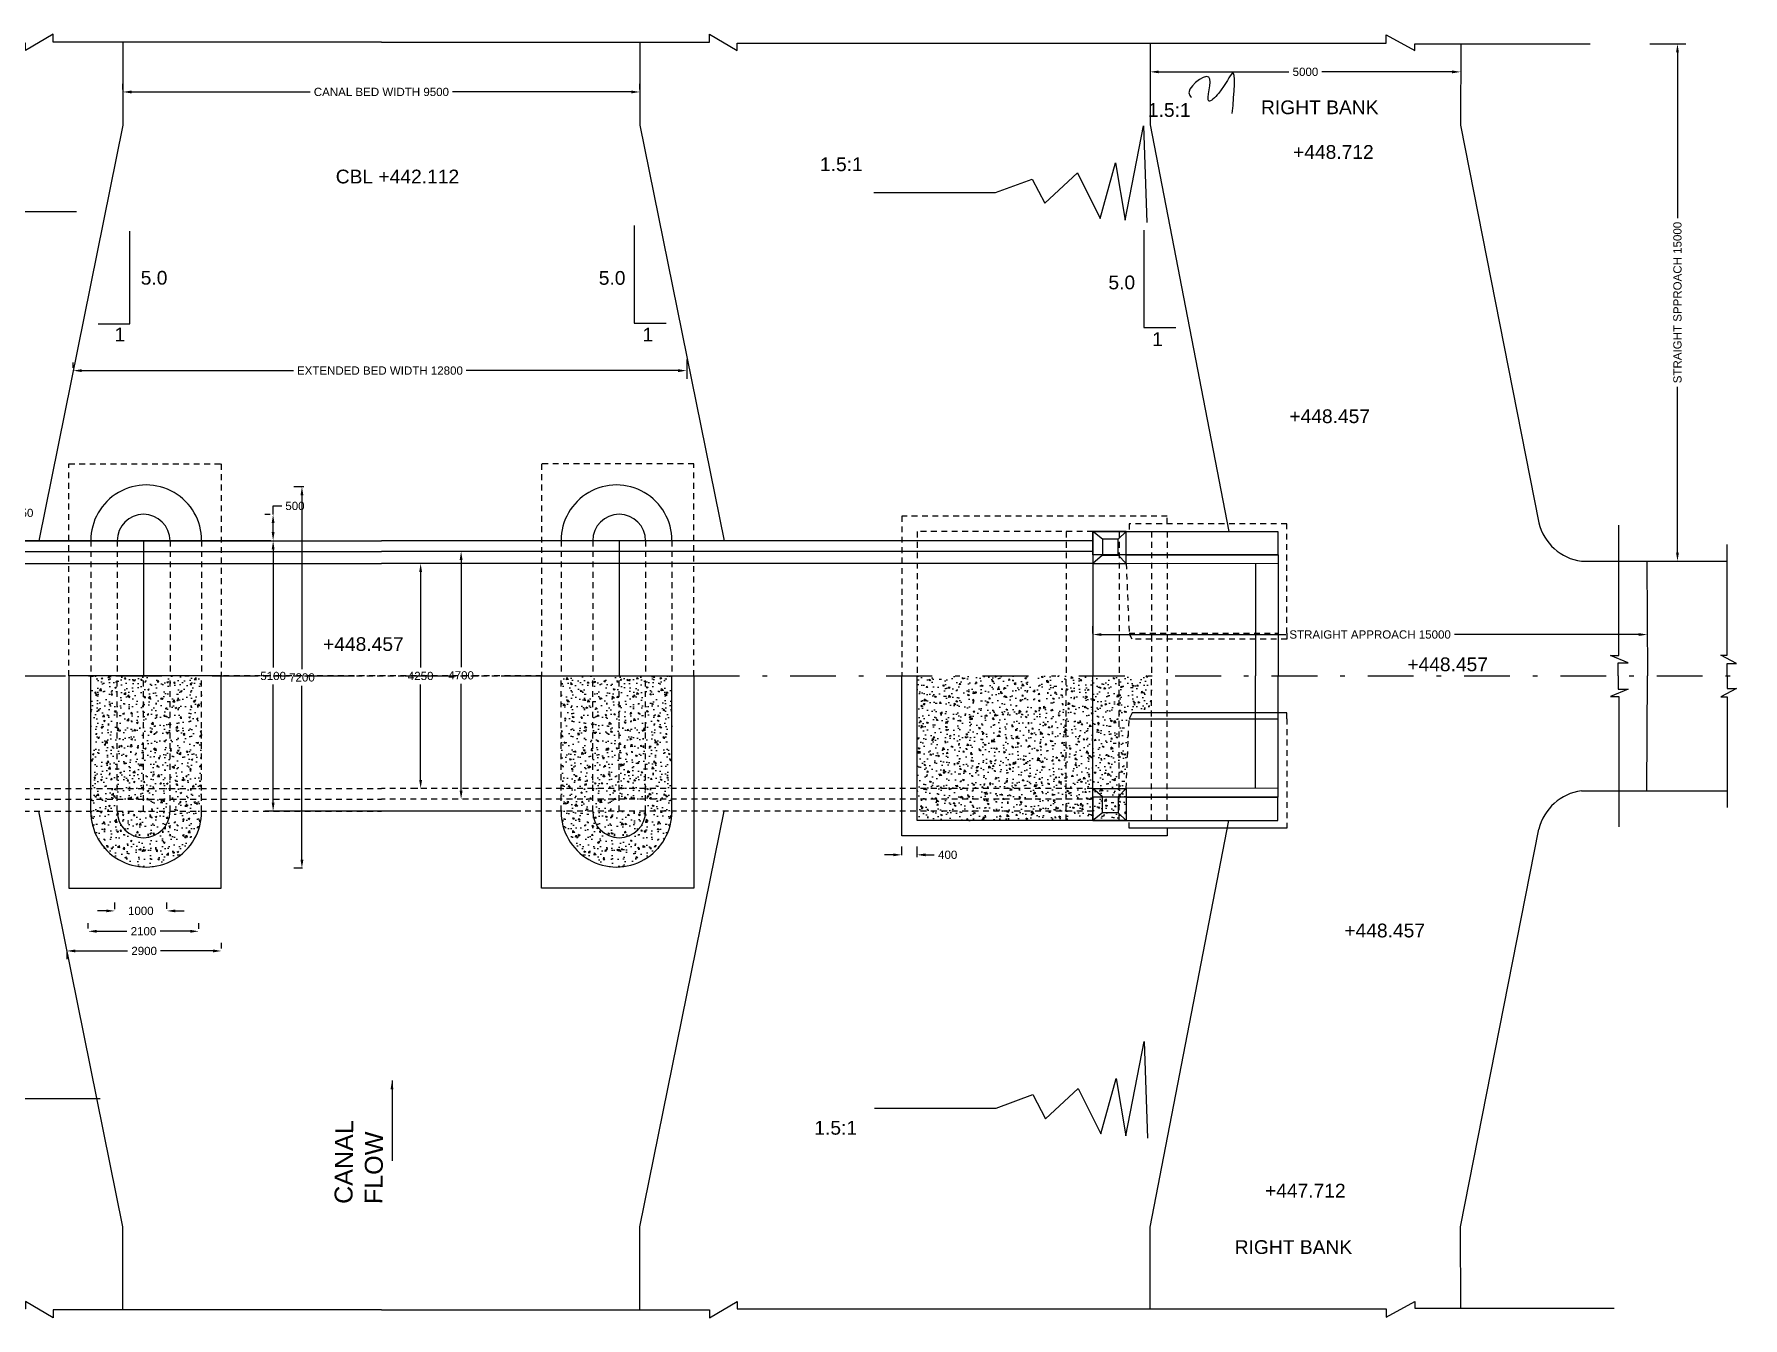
# Model space of a CAD drawing. Header units: inches. Extents: x 0 to 11487, y 0 to 10656.
# Drawn here: x 351.59 to 388.85, y 307.85 to 335.85 of the extents above; entities that cross this region are included whole.
import ezdxf

# ---------------------------------------------------------------- set-up
doc = ezdxf.new("R2010")
doc.units = ezdxf.units.IN
doc.header["$MEASUREMENT"] = 0
doc.linetypes.add('DASHDOT', pattern=[1, 0.5, -0.25, 0, -0.25])
doc.linetypes.add('HIDDEN', pattern=[9.525, 6.35, -3.175])
for name, color, linetype in [('DIMENSION', 255, 'Continuous'), ('DRAWING', 7, 'Continuous'), ('HATCH', 7, 'Continuous'), ('TEXT', 255, 'Continuous')]:
    doc.layers.add(name, color=color, linetype=linetype)
doc.styles.get("Standard").update_dxf_attribs({"font": 'arial.ttf'})
doc.dimstyles.get("Standard").update_dxf_attribs({"dimtxt": 0.18, "dimasz": 0.1875, "dimexe": 0.18, "dimexo": 0.0625, "dimgap": 0.09, "dimtad": 0, "dimtih": 1, "dimtoh": 1, "dimdec": 4, "dimzin": 0, "dimdsep": 46, "dimtxsty": 'Standard', "dimcen": 0.09, "dimadec": 0, "dimazin": 0, "dimtfac": 1, "dimtdec": 4, "dimtofl": 0, "dimtmove": 0, "dimatfit": 3, "dimfxl": 1, "dimtolj": 1, "dimtzin": 0, "dimarcsym": 0})
pattern_1 = [(130, (723.77162, -78.99097), (-0.35863009, -0.03137607), [0.0375, -0.4125]), (185, (723.77162, -78.99097), (0.06937567, 0.37609607), [0.03, -0.33]), (79.5486, (723.74173, -78.9936), (-0.2892547, 0.34471977), [0.0318701, -0.35057106]), (133.8158, (723.7716, -78.89097), (-0.53362052, -0.0827595), [0.05625, -0.61875]), (83.3644, (723.72715, -78.89786), (-0.46733135, 0.48705894), [0.04780514, -0.5258565]), (188.8158, (723.7716, -78.89097), (-0.467331, 0.4870593), [0.045, -0.495]), (159, (723.72162, -78.91597), (-0.29845353, -0.20130945), [0.0375, -0.4125]), (214, (723.72162, -78.91597), (-0.12165767, 0.36257502), [0.03, -0.33]), (108.5486, (723.69675, -78.93274), (-0.42011131, 0.16126525), [0.0318701, -0.35057106]), (142.5, (723.77162, -78.99097), (-0.006079928, 0.166446927), [0, -0.326, 0, -0.335, 0, -0.33125]), (172.5, (723.77162, -78.99097), (-0.13153477, 0.197205856), [0, -0.191, 0, -0.3185, 0, -0.12625]), (212.5, (723.88312, -78.99097), (-0.266911218, -0.011277436), [0, -0.125, 0, -0.39, 0, -0.5175]), (222.5, (723.93312, -78.99097), (-0.29159308, 0.05005249), [0, -0.1625, 0, -0.259, 0, -0.3675])]

# ---------------------------------------------------------------- blocks, each defined once
blk = doc.blocks.new('*D146')
at = {"layer": 'Defpoints', "color": 0, "ltscale": 0.02, "transparency": 16777216}
for p in [(353.345, 316.705), (354.481, 316.73), (354.481, 316.713)]:
    blk.add_point(p, dxfattribs=at)
at = {"layer": 'DIMENSION', "color": 0, "lineweight": -2, "ltscale": 0.02, "transparency": 16777216}
for p, q in [((353.345, 316.767), (353.345, 316.91)), ((354.481, 316.776), (354.481, 316.91)), ((353.158, 316.73), (352.97, 316.73)), ((354.668, 316.73), (354.856, 316.73))]:
    blk.add_line(p, q, dxfattribs=at)
at = {"layer": 'DIMENSION', "color": 0, "ltscale": 0.02, "transparency": 16777216}
for points in [[(353.158, 316.761), (353.158, 316.699), (353.345, 316.73)], [(354.668, 316.761), (354.668, 316.699), (354.481, 316.73)]]:
    blk.add_solid(points, dxfattribs=at)
at = {"layer": 'DIMENSION', "color": 0, "ltscale": 0.02, "transparency": 16777216, "insert": (353.913, 316.73), "char_height": 0.18, "attachment_point": 5}
blk.add_mtext('\\A1;1000', dxfattribs=at)
blk = doc.blocks.new('*D147')
at = {"layer": 'Defpoints', "color": 0, "ltscale": 0.02, "transparency": 16777216}
for p in [(352.765, 316.285), (355.179, 316.285), (355.179, 316.276)]:
    blk.add_point(p, dxfattribs=at)
at = {"layer": 'DIMENSION', "color": 0, "lineweight": -2, "ltscale": 0.02, "transparency": 16777216}
for p, q in [((352.765, 316.347), (352.765, 316.465)), ((355.179, 316.339), (355.179, 316.465)), ((352.953, 316.285), (353.612, 316.285)), ((354.991, 316.285), (354.332, 316.285))]:
    blk.add_line(p, q, dxfattribs=at)
at = {"layer": 'DIMENSION', "color": 0, "ltscale": 0.02, "transparency": 16777216}
for points in [[(352.953, 316.316), (352.953, 316.254), (352.765, 316.285)], [(354.991, 316.316), (354.991, 316.254), (355.179, 316.285)]]:
    blk.add_solid(points, dxfattribs=at)
at = {"layer": 'DIMENSION', "color": 0, "ltscale": 0.02, "transparency": 16777216, "insert": (353.972, 316.285), "char_height": 0.18, "attachment_point": 5}
blk.add_mtext('\\A1;2100', dxfattribs=at)
blk = doc.blocks.new('*D148')
at = {"layer": 'Defpoints', "color": 0, "ltscale": 0.02, "transparency": 16777216}
for p in [(352.297, 315.892), (355.675, 315.856), (355.675, 315.848)]:
    blk.add_point(p, dxfattribs=at)
at = {"layer": 'DIMENSION', "color": 0, "lineweight": -2, "ltscale": 0.02, "transparency": 16777216}
for p, q in [((355.675, 315.91), (355.675, 316.036)), ((352.297, 315.83), (352.297, 315.676)), ((352.484, 315.856), (353.626, 315.856)), ((355.488, 315.856), (354.346, 315.856))]:
    blk.add_line(p, q, dxfattribs=at)
at = {"layer": 'DIMENSION', "color": 0, "ltscale": 0.02, "transparency": 16777216}
for points in [[(352.484, 315.888), (352.484, 315.825), (352.297, 315.856)], [(355.488, 315.888), (355.488, 315.825), (355.675, 315.856)]]:
    blk.add_solid(points, dxfattribs=at)
at = {"layer": 'DIMENSION', "color": 0, "ltscale": 0.02, "transparency": 16777216, "insert": (353.986, 315.856), "char_height": 0.18, "attachment_point": 5}
blk.add_mtext('\\A1;2900', dxfattribs=at)
blk = doc.blocks.new('*D150')
at = {"layer": 'Defpoints', "color": 0, "ltscale": 0.02, "transparency": 16777216}
for p in [(351.291, 326.015), (351.291, 324.805), (356.743, 324.805)]:
    blk.add_point(p, dxfattribs=at)
at = {"layer": 'DIMENSION', "color": 0, "lineweight": -2, "ltscale": 0.02, "transparency": 16777216}
for p, q in [((351.228, 326.015), (351.111, 326.015)), ((351.291, 325.827), (351.291, 325.592)), ((351.291, 324.993), (351.291, 325.228)), ((356.681, 324.805), (351.111, 324.805))]:
    blk.add_line(p, q, dxfattribs=at)
at = {"layer": 'DIMENSION', "color": 0, "ltscale": 0.02, "transparency": 16777216}
for points in [[(351.259, 325.827), (351.322, 325.827), (351.291, 326.015)], [(351.259, 324.993), (351.322, 324.993), (351.291, 324.805)]]:
    blk.add_solid(points, dxfattribs=at)
at = {"layer": 'DIMENSION', "color": 0, "ltscale": 0.02, "transparency": 16777216, "insert": (351.291, 325.41), "char_height": 0.18, "attachment_point": 5}
blk.add_mtext('\\A1;1050', dxfattribs=at)
blk = doc.blocks.new('*D151')
at = {"layer": 'Defpoints', "color": 0, "ltscale": 0.02, "transparency": 16777216}
for p in [(356.798, 325.375), (356.798, 325.375), (356.81, 324.805)]:
    blk.add_point(p, dxfattribs=at)
at = {"layer": 'DIMENSION', "color": 0, "lineweight": -2, "ltscale": 0.02, "transparency": 16777216}
for p, q in [((356.736, 325.375), (356.618, 325.375)), ((356.798, 325.375), (356.798, 325.563)), ((356.798, 325.563), (356.986, 325.563)), ((356.798, 324.993), (356.798, 325.188)), ((356.748, 324.805), (356.618, 324.805))]:
    blk.add_line(p, q, dxfattribs=at)
at = {"layer": 'DIMENSION', "color": 0, "ltscale": 0.02, "transparency": 16777216}
for points in [[(356.767, 325.188), (356.83, 325.188), (356.798, 325.375)], [(356.767, 324.993), (356.83, 324.993), (356.798, 324.805)]]:
    blk.add_solid(points, dxfattribs=at)
at = {"layer": 'DIMENSION', "color": 0, "ltscale": 0.02, "transparency": 16777216, "insert": (357.275, 325.563), "char_height": 0.18, "attachment_point": 5}
blk.add_mtext('\\A1;500', dxfattribs=at)
blk = doc.blocks.new('*D152')
at = {"layer": 'Defpoints', "color": 0, "ltscale": 0.02, "transparency": 16777216}
for p in [(356.81, 324.805), (356.799, 318.902), (362.263, 318.902)]:
    blk.add_point(p, dxfattribs=at)
at = {"layer": 'DIMENSION', "color": 0, "lineweight": -2, "ltscale": 0.02, "transparency": 16777216}
for p, q in [((356.748, 324.805), (356.619, 324.805)), ((356.799, 324.618), (356.799, 322.036)), ((356.799, 319.09), (356.799, 321.672)), ((362.2, 318.902), (356.619, 318.902))]:
    blk.add_line(p, q, dxfattribs=at)
at = {"layer": 'DIMENSION', "color": 0, "ltscale": 0.02, "transparency": 16777216}
for points in [[(356.768, 324.618), (356.83, 324.618), (356.799, 324.805)], [(356.768, 319.09), (356.83, 319.09), (356.799, 318.902)]]:
    blk.add_solid(points, dxfattribs=at)
at = {"layer": 'DIMENSION', "color": 0, "ltscale": 0.02, "transparency": 16777216, "insert": (356.799, 321.854), "char_height": 0.18, "attachment_point": 5}
blk.add_mtext('\\A1;5100', dxfattribs=at)
blk = doc.blocks.new('*D153')
at = {"layer": 'Defpoints', "color": 0, "ltscale": 0.02, "transparency": 16777216}
for p in [(357.532, 325.982), (357.427, 317.663), (357.499, 317.663)]:
    blk.add_point(p, dxfattribs=at)
at = {"layer": 'DIMENSION', "color": 0, "lineweight": -2, "ltscale": 0.02, "transparency": 16777216}
for p, q in [((357.469, 325.982), (357.247, 325.982)), ((357.427, 325.795), (357.427, 322.004)), ((357.427, 317.85), (357.427, 321.641)), ((357.437, 317.663), (357.247, 317.663))]:
    blk.add_line(p, q, dxfattribs=at)
at = {"layer": 'DIMENSION', "color": 0, "ltscale": 0.02, "transparency": 16777216}
for points in [[(357.396, 325.795), (357.459, 325.795), (357.427, 325.982)], [(357.396, 317.85), (357.459, 317.85), (357.427, 317.663)]]:
    blk.add_solid(points, dxfattribs=at)
at = {"layer": 'DIMENSION', "color": 0, "ltscale": 0.02, "transparency": 16777216, "insert": (357.427, 321.822), "char_height": 0.18, "attachment_point": 5}
blk.add_mtext('\\A1;7200', dxfattribs=at)
blk = doc.blocks.new('*D154')
at = {"layer": 'Defpoints', "color": 0, "ltscale": 0.02, "transparency": 16777216}
for p in [(360.016, 324.309), (360.016, 319.398), (360.016, 319.398)]:
    blk.add_point(p, dxfattribs=at)
at = {"layer": 'DIMENSION', "color": 0, "lineweight": -2, "ltscale": 0.02, "transparency": 16777216}
for p, q in [((359.953, 324.309), (359.836, 324.309)), ((360.016, 324.122), (360.016, 322.036)), ((360.016, 319.586), (360.016, 321.672)), ((359.953, 319.398), (359.836, 319.398))]:
    blk.add_line(p, q, dxfattribs=at)
at = {"layer": 'DIMENSION', "color": 0, "ltscale": 0.02, "transparency": 16777216}
for points in [[(359.985, 324.122), (360.047, 324.122), (360.016, 324.309)], [(359.985, 319.586), (360.047, 319.586), (360.016, 319.398)]]:
    blk.add_solid(points, dxfattribs=at)
at = {"layer": 'DIMENSION', "color": 0, "ltscale": 0.02, "transparency": 16777216, "insert": (360.016, 321.854), "char_height": 0.18, "attachment_point": 5}
blk.add_mtext('\\A1;4250', dxfattribs=at)
blk = doc.blocks.new('*D155')
at = {"layer": 'Defpoints', "color": 0, "ltscale": 0.02, "transparency": 16777216}
for p in [(360.898, 324.571), (360.898, 319.164), (360.898, 319.164)]:
    blk.add_point(p, dxfattribs=at)
at = {"layer": 'DIMENSION', "color": 0, "lineweight": -2, "ltscale": 0.02, "transparency": 16777216}
for p, q in [((360.836, 324.571), (360.718, 324.571)), ((360.898, 324.383), (360.898, 322.049)), ((360.898, 319.351), (360.898, 321.685)), ((360.836, 319.164), (360.718, 319.164))]:
    blk.add_line(p, q, dxfattribs=at)
at = {"layer": 'DIMENSION', "color": 0, "ltscale": 0.02, "transparency": 16777216}
for points in [[(360.867, 324.383), (360.93, 324.383), (360.898, 324.571)], [(360.867, 319.351), (360.93, 319.351), (360.898, 319.164)]]:
    blk.add_solid(points, dxfattribs=at)
at = {"layer": 'DIMENSION', "color": 0, "ltscale": 0.02, "transparency": 16777216, "insert": (360.898, 321.867), "char_height": 0.18, "attachment_point": 5}
blk.add_mtext('\\A1;4700', dxfattribs=at)
blk = doc.blocks.new('*D156')
at = {"layer": 'Defpoints', "color": 0, "ltscale": 0.02, "transparency": 16777216}
for p in [(370.51, 317.883), (370.843, 317.953), (370.843, 317.843)]:
    blk.add_point(p, dxfattribs=at)
at = {"layer": 'DIMENSION', "color": 0, "lineweight": -2, "ltscale": 0.02, "transparency": 16777216}
for p, q in [((370.322, 317.953), (370.135, 317.953)), ((370.51, 317.945), (370.51, 318.133)), ((370.843, 317.905), (370.843, 318.133)), ((371.03, 317.953), (371.218, 317.953))]:
    blk.add_line(p, q, dxfattribs=at)
at = {"layer": 'DIMENSION', "color": 0, "ltscale": 0.02, "transparency": 16777216}
for points in [[(370.322, 317.984), (370.322, 317.922), (370.51, 317.953)], [(371.03, 317.984), (371.03, 317.922), (370.843, 317.953)]]:
    blk.add_solid(points, dxfattribs=at)
at = {"layer": 'DIMENSION', "color": 0, "ltscale": 0.02, "transparency": 16777216, "insert": (371.51, 317.953), "char_height": 0.18, "attachment_point": 5}
blk.add_mtext('\\A1;400', dxfattribs=at)
blk = doc.blocks.new('*D157')
at = {"layer": 'Defpoints', "color": 0, "ltscale": 0.02, "transparency": 16777216}
for p in [(374.677, 322.722), (386.767, 322.817), (386.767, 322.758)]:
    blk.add_point(p, dxfattribs=at)
at = {"layer": 'DIMENSION', "color": 0, "lineweight": -2, "ltscale": 0.02, "transparency": 16777216}
for p, q in [((374.677, 322.784), (374.677, 322.938)), ((374.864, 322.758), (378.883, 322.758)), ((386.579, 322.758), (382.561, 322.758)), ((386.767, 322.755), (386.767, 322.578))]:
    blk.add_line(p, q, dxfattribs=at)
at = {"layer": 'DIMENSION', "color": 0, "ltscale": 0.02, "transparency": 16777216}
for points in [[(374.864, 322.789), (374.864, 322.727), (374.677, 322.758)], [(386.579, 322.789), (386.579, 322.727), (386.767, 322.758)]]:
    blk.add_solid(points, dxfattribs=at)
at = {"layer": 'DIMENSION', "color": 0, "ltscale": 0.02, "transparency": 16777216, "insert": (380.722, 322.758), "char_height": 0.18, "attachment_point": 5}
blk.add_mtext('\\A1;STRAIGHT APPROACH 15000', dxfattribs=at)
blk = doc.blocks.new('*D159')
at = {"layer": 'Defpoints', "color": 0, "ltscale": 0.02, "transparency": 16777216}
for p in [(375.925, 335.152), (382.699, 335.135), (382.699, 335.031)]:
    blk.add_point(p, dxfattribs=at)
at = {"layer": 'DIMENSION', "color": 0, "lineweight": -2, "ltscale": 0.02, "transparency": 16777216}
for p, q in [((375.925, 335.09), (375.925, 334.851)), ((376.113, 335.031), (378.953, 335.031)), ((382.511, 335.031), (379.67, 335.031)), ((382.699, 335.073), (382.699, 334.851))]:
    blk.add_line(p, q, dxfattribs=at)
at = {"layer": 'DIMENSION', "color": 0, "ltscale": 0.02, "transparency": 16777216}
for points in [[(376.113, 335.062), (376.113, 335), (375.925, 335.031)], [(382.511, 335.062), (382.511, 335), (382.699, 335.031)]]:
    blk.add_solid(points, dxfattribs=at)
at = {"layer": 'DIMENSION', "color": 0, "ltscale": 0.02, "transparency": 16777216, "insert": (379.312, 335.031), "char_height": 0.18, "attachment_point": 5}
blk.add_mtext('\\A1;5000', dxfattribs=at)
blk = doc.blocks.new('*D160')
at = {"layer": 'Defpoints', "color": 0, "ltscale": 0.02, "transparency": 16777216}
for p in [(353.523, 334.593), (353.523, 334.583), (364.796, 334.583)]:
    blk.add_point(p, dxfattribs=at)
at = {"layer": 'DIMENSION', "color": 0, "lineweight": -2, "ltscale": 0.02, "transparency": 16777216}
for p, q in [((353.523, 334.646), (353.523, 334.773)), ((364.796, 334.646), (364.796, 334.773)), ((353.711, 334.593), (357.608, 334.593)), ((364.608, 334.593), (360.712, 334.593))]:
    blk.add_line(p, q, dxfattribs=at)
at = {"layer": 'DIMENSION', "color": 0, "ltscale": 0.02, "transparency": 16777216}
for points in [[(353.711, 334.624), (353.711, 334.561), (353.523, 334.593)], [(364.608, 334.624), (364.608, 334.561), (364.796, 334.593)]]:
    blk.add_solid(points, dxfattribs=at)
at = {"layer": 'DIMENSION', "color": 0, "ltscale": 0.02, "transparency": 16777216, "insert": (359.16, 334.593), "char_height": 0.18, "attachment_point": 5}
blk.add_mtext('\\A1;CANAL BED WIDTH 9500', dxfattribs=at)
blk = doc.blocks.new('*D162')
at = {"layer": 'Defpoints', "color": 0, "ltscale": 0.02, "transparency": 16777216}
for p in [(365.818, 328.823), (352.438, 328.514), (365.818, 328.515)]:
    blk.add_point(p, dxfattribs=at)
at = {"layer": 'DIMENSION', "color": 0, "lineweight": -2, "ltscale": 0.02, "transparency": 16777216}
for p, q in [((352.438, 328.577), (352.438, 328.695)), ((365.818, 328.761), (365.818, 328.335)), ((352.626, 328.515), (357.245, 328.515)), ((365.631, 328.515), (361.012, 328.515))]:
    blk.add_line(p, q, dxfattribs=at)
at = {"layer": 'DIMENSION', "color": 0, "ltscale": 0.02, "transparency": 16777216}
for points in [[(352.626, 328.546), (352.626, 328.483), (352.438, 328.515)], [(365.631, 328.546), (365.631, 328.483), (365.818, 328.515)]]:
    blk.add_solid(points, dxfattribs=at)
at = {"layer": 'DIMENSION', "color": 0, "ltscale": 0.02, "transparency": 16777216, "insert": (359.128, 328.515), "char_height": 0.18, "attachment_point": 5}
blk.add_mtext('\\A1;EXTENDED BED WIDTH 12800', dxfattribs=at)
blk = doc.blocks.new('*D163')
at = {"layer": 'Defpoints', "color": 0, "ltscale": 0.02, "transparency": 16777216}
for p in [(386.762, 335.644), (387.425, 335.644), (386.755, 324.356)]:
    blk.add_point(p, dxfattribs=at)
at = {"layer": 'DIMENSION', "color": 0, "lineweight": -2, "ltscale": 0.02, "transparency": 16777216}
for p, q in [((386.824, 335.644), (387.605, 335.644)), ((387.425, 335.456), (387.425, 331.839)), ((387.425, 324.544), (387.425, 328.161)), ((386.817, 324.356), (387.605, 324.356))]:
    blk.add_line(p, q, dxfattribs=at)
at = {"layer": 'DIMENSION', "color": 0, "ltscale": 0.02, "transparency": 16777216}
for points in [[(387.394, 335.456), (387.456, 335.456), (387.425, 335.644)], [(387.394, 324.544), (387.456, 324.544), (387.425, 324.356)]]:
    blk.add_solid(points, dxfattribs=at)
at = {"layer": 'DIMENSION', "color": 0, "ltscale": 0.02, "transparency": 16777216, "insert": (387.425, 330), "char_height": 0.18, "attachment_point": 5, "rotation": 90}
blk.add_mtext('\\A1;STRAIGHT SPPROACH 15000', dxfattribs=at)

msp = doc.modelspace()

# ---------------------------------------------------------------- hatches: boundary and pattern name
at = {"layer": 'HATCH', "ltscale": 0.02}
h = msp.add_hatch(dxfattribs=at)
h.set_pattern_fill('AR-CONC', color=256, scale=0.05, style=0)
h.set_pattern_definition([(50, (-5.45257, -78.99097), (0.35863009, -0.03137607), [0.0375, -0.4125]), (355, (-5.45257, -78.99097), (-0.06937567, 0.37609607), [0.03, -0.33]), (100.4514, (-5.4227, -78.9936), (0.2892547, 0.34471977), [0.0318701, -0.35057106]), (46.1842, (-5.45257, -78.89097), (0.53362052, -0.0827595), [0.05625, -0.61875]), (96.6356, (-5.4081, -78.89786), (0.46733135, 0.48705894), [0.04780514, -0.5258565]), (351.1842, (-5.45257, -78.89097), (0.467331, 0.4870593), [0.045, -0.495]), (21, (-5.40257, -78.91597), (0.29845353, -0.20130945), [0.0375, -0.4125]), (326, (-5.40257, -78.91597), (0.12165767, 0.36257502), [0.03, -0.33]), (71.4514, (-5.3777, -78.93274), (0.42011131, 0.16126525), [0.0318701, -0.35057106]), (37.5, (-5.45257, -78.99097), (0.006079928, 0.166446927), [0, -0.326, 0, -0.335, 0, -0.33125]), (7.5, (-5.45257, -78.99097), (0.13153477, 0.197205856), [0, -0.191, 0, -0.3185, 0, -0.12625]), (327.5, (-5.56407, -78.99097), (0.266911218, -0.011277436), [0, -0.125, 0, -0.39, 0, -0.5175]), (317.5, (-5.61407, -78.99097), (0.29159308, 0.05005249), [0, -0.1625, 0, -0.259, 0, -0.3675])])
h.paths.add_polyline_path([(353.39682, 321.8538), (352.82352, 321.8538), (352.82352, 319.39827), (353.39682, 319.39827)])
h.paths.add_polyline_path([(353.97067, 321.8538), (353.39682, 321.8538), (353.39682, 319.39827), (353.97067, 319.39827)])
h.paths.add_polyline_path([(354.55005, 321.8538), (353.97067, 321.8538), (353.97067, 319.39827), (354.55005, 319.39827)])
h.paths.add_polyline_path([(355.23974, 321.8538), (354.55005, 321.8538), (354.55005, 319.39827), (355.23974, 319.39827)])
h.paths.add_polyline_path([(353.39682, 319.39827), (352.82352, 319.39827), (352.82352, 319.16379), (353.39682, 319.16379)])
h.paths.add_polyline_path([(353.97067, 319.16379), (352.82352, 319.16379), (352.82352, 318.90216), (353.97067, 318.90216)])
h.paths.add_polyline_path([(353.97067, 319.39827), (353.39682, 319.39827), (353.39682, 319.16379), (353.97067, 319.16379)])
h.paths.add_polyline_path([(353.97067, 319.16379), (353.39682, 319.16379), (353.39682, 318.90216), (353.97067, 318.90216)])
h.paths.add_polyline_path([(354.55005, 319.39827), (353.97067, 319.39827), (353.97067, 319.16379), (354.55005, 319.16379)])
h.paths.add_polyline_path([(354.55005, 319.16379), (353.97067, 319.16379), (353.97067, 318.90216), (354.55005, 318.90216)])
h.paths.add_polyline_path([(355.23974, 319.39827), (354.55005, 319.39827), (354.55005, 319.16379), (355.23974, 319.16379)])
h.paths.add_polyline_path([(355.23974, 319.16379), (354.55005, 319.16379), (354.55005, 318.90532, -0.00136921), (354.55005, 318.90216), (355.23974, 318.90216)])
h.paths.add_polyline_path([(354.55005, 318.90216), (353.39682, 318.90216, 0.99726532)], flags=17)
h.paths.add_polyline_path([(355.23974, 318.90216), (354.55005, 318.90216, -0.99726532), (353.39682, 318.90216), (352.82352, 318.90216, 1.00619442)])
h = msp.add_hatch(dxfattribs=at)
h.set_pattern_fill('AR-CONC', color=256, scale=0.05, style=0)
h.set_pattern_definition(pattern_1)
h.paths.add_polyline_path([(364.92223, 321.8538), (365.49553, 321.8538), (365.49553, 319.39827), (364.92223, 319.39827)])
h.paths.add_polyline_path([(364.34838, 321.8538), (364.92223, 321.8538), (364.92223, 319.39827), (364.34838, 319.39827)])
h.paths.add_polyline_path([(363.769, 321.8538), (364.34838, 321.8538), (364.34838, 319.39827), (363.769, 319.39827)])
h.paths.add_polyline_path([(363.07931, 321.8538), (363.769, 321.8538), (363.769, 319.39827), (363.07931, 319.39827)])
h.paths.add_polyline_path([(364.92223, 319.39827), (365.49553, 319.39827), (365.49553, 319.16379), (364.92223, 319.16379)])
h.paths.add_polyline_path([(364.34838, 319.16379), (365.49553, 319.16379), (365.49553, 318.90216), (364.34838, 318.90216)])
h.paths.add_polyline_path([(364.34838, 319.39827), (364.92223, 319.39827), (364.92223, 319.16379), (364.34838, 319.16379)])
h.paths.add_polyline_path([(364.34838, 319.16379), (364.92223, 319.16379), (364.92223, 318.90216), (364.34838, 318.90216)])
h.paths.add_polyline_path([(363.769, 319.39827), (364.34838, 319.39827), (364.34838, 319.16379), (363.769, 319.16379)])
h.paths.add_polyline_path([(363.769, 319.16379), (364.34838, 319.16379), (364.34838, 318.90216), (363.769, 318.90216)])
h.paths.add_polyline_path([(363.07931, 319.39827), (363.769, 319.39827), (363.769, 319.16379), (363.07931, 319.16379)])
h.paths.add_polyline_path([(363.07931, 319.16379), (363.769, 319.16379), (363.769, 318.90532, 0.00136921), (363.769, 318.90216), (363.07931, 318.90216)])
h.paths.add_polyline_path([(363.769, 318.90216), (364.92223, 318.90216, -0.99726532)], flags=17)
h.paths.add_polyline_path([(363.07931, 318.90216), (363.769, 318.90216, 0.99726532), (364.92223, 318.90216), (365.49553, 318.90216, -1.00619442)])
h = msp.add_hatch(dxfattribs=at)
h.set_pattern_fill('AR-CONC', color=256, scale=0.05, style=0)
h.set_pattern_definition(pattern_1)
h.paths.add_polyline_path([(375.25158, 321.8538), (375.95458, 321.8538), (375.95458, 321.05053), (375.53517, 321.05053), (375.46609, 320.92055), (375.4027, 319.39827), (375.25158, 319.39827)])
h.paths.add_polyline_path([(374.67691, 321.8538), (375.25158, 321.8538), (375.25158, 319.39827), (374.67691, 319.39827)])
h.paths.add_polyline_path([(374.09601, 321.8538), (374.67691, 321.8538), (374.67691, 319.39827), (374.09601, 319.39827)])
h.paths.add_polyline_path([(370.84264, 321.8538), (374.09601, 321.8538), (374.09601, 319.39827), (370.84264, 319.39827)])
h.paths.add_polyline_path([(370.84264, 318.90216), (374.09601, 318.90216), (374.09601, 318.70373), (370.84264, 318.70373)])
h.paths.add_polyline_path([(370.84264, 319.16379), (374.09601, 319.16379), (374.09601, 318.90216), (370.84264, 318.90216)])
h.paths.add_polyline_path([(370.84264, 319.39827), (374.09601, 319.39827), (374.09601, 319.16379), (370.84264, 319.16379)])
h.paths.add_polyline_path([(374.09601, 318.90216), (374.67691, 318.90216), (374.67691, 318.70373), (374.09601, 318.70373)])
h.paths.add_polyline_path([(374.09601, 319.16379), (374.67691, 319.16379), (374.67691, 318.90216), (374.09601, 318.90216)])
h.paths.add_polyline_path([(374.09601, 319.39827), (374.67691, 319.39827), (374.67691, 319.16379), (374.09601, 319.16379)])
h.paths.add_polyline_path([(374.88628, 319.21334), (375.22763, 319.21334), (375.22763, 318.86904), (374.88628, 318.86904)])
h.paths.add_polyline_path([(374.67691, 319.39827), (375.25158, 319.39827), (375.25158, 319.24504), (375.22763, 319.22075), (374.88628, 319.22075)])
h.paths.add_polyline_path([(374.67691, 319.39827), (374.88628, 319.22075), (374.88628, 319.21334), (374.67691, 319.21334)])
h.paths.add_polyline_path([(374.67691, 319.21334), (374.88628, 319.21334), (374.88628, 318.86904), (374.67691, 318.70373)])
h.paths.add_polyline_path([(374.88628, 318.86904), (375.22763, 318.86904), (375.25158, 318.84642), (375.25158, 318.70373), (374.67691, 318.70373)])
h.paths.add_polyline_path([(375.25158, 318.84642), (375.4027, 318.70373), (375.25158, 318.70373)])
h.paths.add_polyline_path([(375.25158, 319.21334), (375.4027, 319.21334), (375.4027, 318.70373), (375.25158, 318.84642)])
h.paths.add_polyline_path([(375.4027, 319.39827), (375.4027, 319.21334), (375.25158, 319.21334), (375.25158, 319.24504)])
h.paths.add_polyline_path([(375.25158, 319.39827), (375.4027, 319.39827), (375.25158, 319.24504)])

# ---------------------------------------------------------------- linework, layer by layer
at = {"layer": 'DIMENSION', "ltscale": 0.02}
for points in [[(369.89885, 332.40111), (372.5526, 332.40111), (373.35267, 332.69348), (373.62587, 332.16722), (374.33809, 332.82991), (374.83564, 331.83588), (375.16736, 333.0443), (375.38204, 331.7969), (375.78201, 333.85318), (375.85033, 331.74817)], [(352.50864, 331.97479), (349.85489, 331.97479), (349.05482, 331.68242), (348.78162, 332.20868), (348.0694, 331.54599), (347.57185, 332.54002), (347.24013, 331.3316), (347.02545, 332.579), (346.62548, 330.52273), (346.55716, 332.62773)], [(364.67599, 331.67992), (364.67599, 329.55172), (365.3676, 329.55172)], [(352.9829, 329.53462), (353.67442, 329.53462), (353.67442, 331.55749)], [(375.79064, 331.58068), (375.79064, 329.45248), (376.48225, 329.45248)], [(369.91485, 312.42939), (372.56861, 312.42939), (373.36867, 312.72176), (373.64187, 312.1955), (374.35409, 312.85819), (374.85165, 311.86416), (375.18337, 313.07258), (375.39804, 311.82518), (375.79802, 313.88145), (375.86633, 311.77645)], [(353.03053, 312.62958), (350.37678, 312.62958), (349.57671, 312.33721), (349.30351, 312.86347), (348.59129, 312.20078), (348.09374, 313.19481), (347.76202, 311.98639), (347.54734, 313.23379), (347.14737, 311.17752), (347.07905, 313.28252)]]:
    msp.add_lwpolyline(points, dxfattribs=at)
at = {"layer": 'DRAWING', "linetype": 'HIDDEN', "ltscale": 0.02}
for p, q in [((378.9081, 325.17583), (375.46609, 325.17583)), ((378.9081, 322.78705), (378.9081, 325.17583)), ((375.4027, 324.30932), (375.46609, 322.78705)), ((375.46609, 322.78705), (378.71457, 322.78705)), ((375.4027, 319.39827), (375.46609, 320.92055)), ((378.9081, 320.92055), (378.9081, 318.53177))]:
    msp.add_line(p, q, dxfattribs=at)
at = {"layer": 'DRAWING', "ltscale": 0.02}
for p, q in [((375.46609, 320.92055), (378.71457, 320.92055)), ((378.9081, 318.53177), (375.46609, 318.53177))]:
    msp.add_line(p, q, dxfattribs=at)
for points in [[(359.15952, 335.67938), (352.00415, 335.67938), (352.00415, 335.85365), (351.39918, 335.49772), (351.39918, 335.65499), (337.2501, 335.65499), (337.2501, 335.8406), (336.62243, 335.49794), (336.62243, 335.64375), (331.92323, 335.64375)], [(359.15952, 335.67938), (366.3149, 335.67938), (366.3149, 335.85365), (366.91987, 335.49772), (366.91987, 335.65499), (381.06895, 335.65499), (381.06895, 335.8406), (381.69662, 335.49794), (381.69662, 335.64375), (385.51826, 335.64375)], [(353.52322, 335.67938), (353.52322, 333.8659), (351.68627, 324.80544)], [(364.79583, 335.67938), (364.79583, 333.8659), (366.63278, 324.80544)], [(375.92503, 335.65499), (375.92503, 333.87942), (377.64406, 325.00387)], [(382.70009, 335.64375), (382.69561, 333.8721), (384.40239, 325.19397)], [(374.88628, 324.83856), (374.67691, 325.00387)], [(375.22763, 324.83856), (375.4027, 325.00387)], [(386.1334, 321.8538), (386.1334, 322.14292), (386.35261, 322.14292), (385.9679, 322.30339), (386.14549, 322.30339), (386.14549, 325.14169)], [(343.64214, 324.80544), (359.15952, 324.80544)], [(343.64214, 324.57095), (359.15952, 324.57095)], [(353.97067, 324.80544), (353.97067, 321.8538)], [(374.67691, 324.80544), (359.15952, 324.80544)], [(374.67691, 324.57095), (359.15952, 324.57095)], [(364.34838, 324.80544), (364.34838, 321.8538)], [(388.50827, 321.8538), (388.50827, 322.12364), (388.71119, 322.12364), (388.37219, 322.30724), (388.51068, 322.30724), (388.51068, 324.72373)], [(343.64214, 324.30932), (359.15952, 324.30932)], [(374.67691, 324.30932), (359.15952, 324.30932)], [(374.88628, 324.48684), (374.67691, 324.30932)], [(374.67691, 324.30325), (374.67691, 321.8538)], [(375.22763, 324.48684), (375.4027, 324.30932)], [(378.22161, 324.30415), (378.22161, 321.8538)], [(378.71457, 324.30325), (378.71457, 321.8538)], [(385.33044, 324.35634), (388.51144, 324.35634)], [(386.75483, 324.35634), (386.77458, 321.8538)], [(352.82352, 318.90216), (352.82352, 321.8538)], [(365.49553, 318.90216), (365.49553, 321.8538)], [(376.29782, 318.53177), (376.29782, 318.36429), (370.50961, 318.36429), (370.50961, 321.8538)], [(374.67691, 318.70373), (370.84264, 318.70373), (370.84264, 321.8538)], [(374.67691, 319.40435), (374.67691, 321.8538)], [(378.22161, 319.40345), (378.22161, 321.8538)], [(378.71457, 319.40435), (378.71457, 321.8538)], [(386.1334, 321.8538), (386.1334, 321.56468), (386.35261, 321.56468), (385.9679, 321.40421), (386.14549, 321.40421), (386.14549, 318.5659)], [(386.75483, 319.35126), (386.77458, 321.8538)], [(388.50827, 321.8538), (388.50827, 321.58396), (388.71119, 321.58396), (388.37219, 321.40036), (388.51068, 321.40036), (388.51068, 318.98386)], [(378.9081, 320.92055), (378.9081, 321.05053), (375.53517, 321.05053), (375.46609, 320.92055)], [(374.88628, 319.22075), (374.67691, 319.39827)], [(375.22763, 319.22075), (375.4027, 319.39827)], [(385.33044, 319.35126), (388.51144, 319.35126)], [(353.52322, 308.02822), (353.52322, 309.8417), (351.68627, 318.90216)], [(364.79583, 308.02822), (364.79583, 309.8417), (366.63278, 318.90216)], [(374.88628, 318.86904), (374.67691, 318.70373)], [(375.22763, 318.86904), (375.4027, 318.70373)], [(375.92503, 308.05261), (375.92503, 309.82817), (377.64406, 318.70373)], [(382.70009, 308.06385), (382.69561, 309.83549), (384.40239, 318.51363)], [(359.15952, 308.02822), (352.00415, 308.02822), (352.00415, 307.85395), (351.39918, 308.20988), (351.39918, 308.05261), (337.2501, 308.05261), (337.2501, 307.867), (336.62243, 308.20966), (336.62243, 308.06385), (331.92323, 308.06385)], [(359.15952, 308.02822), (366.3149, 308.02822), (366.3149, 307.85395), (366.91987, 308.20988), (366.91987, 308.05261), (381.06895, 308.05261), (381.06895, 307.867), (381.69662, 308.20966), (381.69662, 308.06385), (386.04584, 308.06385)]]:
    msp.add_lwpolyline(points, dxfattribs=at)
at = {"layer": 'DRAWING', "linetype": 'HIDDEN', "ltscale": 0.02}
for points in [[(352.34484, 326.48126), (355.66591, 326.48126), (355.66591, 321.8538), (352.34484, 321.8538)], [(365.97421, 326.48126), (362.65313, 326.48126), (362.65313, 321.8538), (365.97421, 321.8538)]]:
    msp.add_lwpolyline(points, close=True, dxfattribs=at)
for points in [[(376.29782, 325.17583), (376.29782, 325.3433), (370.50961, 325.3433), (370.50961, 321.8538)], [(374.67691, 325.00387), (370.84264, 325.00387), (370.84264, 321.8538)], [(374.09601, 325.00387), (374.09601, 321.85886)], [(375.25158, 325.00387), (375.25158, 321.85886)], [(375.46609, 325.17583), (375.46609, 325.00387)], [(375.95458, 325.00387), (375.95458, 321.85886)], [(376.29837, 325.00387), (376.29837, 321.8538)], [(352.82352, 324.80544), (352.82352, 321.8538)], [(353.39682, 324.80544), (353.39682, 321.8538)], [(354.55005, 324.80544), (354.55005, 321.8538)], [(355.23974, 324.80544), (355.23974, 321.8538)], [(363.07931, 324.80544), (363.07931, 321.8538)], [(363.769, 324.80544), (363.769, 321.8538)], [(364.92223, 324.80544), (364.92223, 321.8538)], [(365.49553, 324.80544), (365.49553, 321.8538)], [(378.9081, 322.78705), (378.9081, 322.65707), (375.53517, 322.65707), (375.46609, 322.78705)], [(353.39682, 318.90216), (353.39682, 321.8538)], [(353.97067, 318.90216), (353.97067, 321.8538)], [(354.55005, 318.90216), (354.55005, 321.8538)], [(355.23974, 318.90216), (355.23974, 321.8538)], [(355.66591, 321.8538), (362.65313, 321.8538)], [(362.65313, 321.8538), (355.66591, 321.8538)], [(363.07931, 318.90216), (363.07931, 321.8538)], [(363.769, 318.90216), (363.769, 321.8538)], [(364.34838, 318.90216), (364.34838, 321.8538)], [(364.92223, 318.90216), (364.92223, 321.8538)], [(374.09601, 318.70373), (374.09601, 321.84873)], [(375.25158, 318.70373), (375.25158, 321.84873)], [(375.95458, 318.70373), (375.95458, 321.84873)], [(376.29837, 318.70373), (376.29837, 321.8538)], [(343.64214, 319.39827), (359.15952, 319.39827)], [(374.67691, 319.39827), (359.15952, 319.39827)], [(343.64214, 319.16379), (359.15952, 319.16379)], [(374.67691, 319.16379), (359.15952, 319.16379)], [(343.64214, 318.90216), (359.15952, 318.90216)], [(374.67691, 318.90216), (359.15952, 318.90216)], [(375.46609, 318.53177), (375.46609, 318.70373)]]:
    msp.add_lwpolyline(points, dxfattribs=at)
at = {"layer": 'DRAWING', "ltscale": 0.02}
for points in [[(374.67691, 325.00387), (378.71076, 325.00387), (378.71076, 324.49426), (374.67691, 324.49426)], [(375.4027, 325.00387), (374.67691, 325.00387), (374.67691, 324.30932), (375.4027, 324.30932)], [(375.22763, 324.83856), (374.88628, 324.83856), (374.88628, 324.48684), (375.22763, 324.48684)], [(375.4027, 324.49426), (378.71459, 324.49426), (378.71459, 324.30325), (375.4027, 324.30932)], [(352.34484, 317.22633), (355.66591, 317.22633), (355.66591, 321.8538), (352.34484, 321.8538)], [(365.97421, 317.22633), (362.65313, 317.22633), (362.65313, 321.8538), (365.97421, 321.8538)], [(375.4027, 318.70373), (374.67691, 318.70373), (374.67691, 319.39827), (375.4027, 319.39827)], [(375.4027, 319.21334), (378.71459, 319.21334), (378.71459, 319.40435), (375.4027, 319.39827)], [(374.67691, 318.70373), (378.71076, 318.70373), (378.71076, 319.21334), (374.67691, 319.21334)], [(375.22763, 318.86904), (374.88628, 318.86904), (374.88628, 319.22075), (375.22763, 319.22075)]]:
    msp.add_lwpolyline(points, close=True, dxfattribs=at)
at = {"layer": 'DRAWING', "linetype": 'DASHDOT', "ltscale": 2}
msp.add_lwpolyline([(326.07146, 322.31462), (326.07146, 321.8538), (392.65759, 321.8538), (392.63544, 322.94288)], dxfattribs=at)
at = {"layer": 'DRAWING', "ltscale": 0.02}
for centre, radius, start, end in [((354.03163, 324.8129), 1.20813, 359.646183, 180.353817), ((364.28742, 324.8129), 1.20813, 359.646183, 180.353817), ((353.97343, 324.80386), 0.57661, 0.1569, 179.8431), ((364.34561, 324.80386), 0.57661, 0.1569, 179.8431), ((385.48163, 325.45678), 1.11078, 193.685987, 262.177078), ((385.48163, 318.25082), 1.11078, 97.822922, 166.314013), ((354.03163, 318.8947), 1.20813, 179.646183, 0.353817), ((353.97343, 318.90374), 0.57661, 180.1569, 359.8431), ((364.28742, 318.8947), 1.20813, 179.646183, 0.353817), ((364.34561, 318.90374), 0.57661, 180.1569, 359.8431)]:
    msp.add_arc(centre, radius, start, end, dxfattribs=at)
msp.add_spline([(377.7173, 334.12065), (377.7173, 335.00145), (377.42058, 334.56677), (377.20487, 334.39441), (377.20487, 334.91813), (376.78782, 334.51342), (376.82354, 334.47772)], degree=3, dxfattribs=at)

# ---------------------------------------------------------------- texts
at = {"layer": 'TEXT'}
for s, p in [('1.5:1', (375.87662, 334.05031)), ('RIGHT BANK', (378.34352, 334.10856)), ('1.5:1', (368.72478, 332.86566)), ('+448.712', (379.04133, 333.1338)), ('CBL +442.112', (358.16441, 332.59814)), ('5.0', (353.91089, 330.39029)), ('5.0', (363.89998, 330.38728)), ('5.0', (375.01463, 330.28803)), ('1', (353.33985, 329.15361)), ('1', (364.85447, 329.1506)), ('1', (375.96912, 329.05135)), ('+448.457', (378.9609, 327.36997)), ('+448.457', (357.88756, 322.39992)), ('+448.457', (381.53317, 321.95857)), ('+448.457', (380.15991, 316.15225)), ('1.5:1', (368.60133, 311.84907)), ('+447.712', (378.42886, 310.47836)), ('RIGHT BANK', (377.76934, 309.24781))]:
    msp.add_text(s, height=0.3, dxfattribs=at).set_placement(p)
at = {"layer": 'TEXT', "insert": (358.13759, 310.34119), "char_height": 0.3919674, "width": 1.9146351, "attachment_point": 1, "rotation": 89.466563}
msp.add_mtext('  CANAL FLOW', dxfattribs=at)

# ---------------------------------------------------------------- dimensions: what is measured, and where the dimension line sits
at = {"layer": 'DIMENSION', "ltscale": 0.02}
dim = msp.add_linear_dim(base=(387.42479, 335.64375), p1=(386.75483, 324.35634), p2=(386.7619, 335.64375), angle=90, text='STRAIGHT SPPROACH 15000', dimstyle='Standard', dxfattribs=at)
dim.commit()
dim.dimension.update_dxf_attribs({"geometry": '*D163', "text_midpoint": (387.42479, 330.00005), "text_rotation": 90})
for base, p1, p2, text, picture, middle in [((353.52322, 334.59264), (364.79583, 334.58306), (353.52322, 334.58306), 'CANAL BED WIDTH 9500', '*D160', (359.15952, 334.59264)), ((382.6988, 335.03106), (375.92503, 335.15248), (382.6988, 335.13533), '5000', '*D159', (379.31192, 335.03106)), ((365.81822, 328.51474), (352.4382, 328.5142), (365.81822, 328.82314), 'EXTENDED BED WIDTH 12800', '*D162', (359.12821, 328.51474)), ((386.76698, 322.75777), (374.67691, 322.72165), (386.76698, 322.81704), 'STRAIGHT APPROACH 15000', '*D157', (380.72195, 322.75777)), ((370.84264, 317.95306), (370.50961, 317.8828), (370.84264, 317.84265), '400', '*D156', (371.5098, 317.95306)), ((354.4808, 316.73007), (353.34541, 316.70487), (354.4808, 316.71328), '1000', '*D146', (353.91311, 316.73007)), ((355.17886, 316.28482), (352.76511, 316.28482), (355.17886, 316.27644), '2100', '*D147', (353.97199, 316.28482)), ((355.67505, 315.85639), (352.29654, 315.89207), (355.67505, 315.84798), '2900', '*D148', (353.9858, 315.85639))]:
    dim = msp.add_linear_dim(base=base, p1=p1, p2=p2, text=text, dimstyle='Standard', dxfattribs=at)
    dim.commit()
    dim.dimension.update_dxf_attribs({"geometry": picture, "text_midpoint": middle})
for base, p1, p2, text, picture, middle in [((351.2905, 324.80544), (351.2905, 326.01478), (356.74307, 324.80544), '1050', '*D150', (351.2905, 325.41011)), ((356.79846, 325.37543), (356.81017, 324.80544), (356.79846, 325.37543), '500', '*D151', (357.2745, 325.56293)), ((357.42739, 317.66283), (357.53169, 325.98213), (357.49915, 317.66283), '7200', '*D153', (357.42739, 321.82248)), ((356.7989, 318.90216), (356.81017, 324.80544), (362.26274, 318.90216), '5100', '*D152', (356.7989, 321.8538)), ((360.89833, 319.16379), (360.89833, 324.57095), (360.89833, 319.16379), '4700', '*D155', (360.89833, 321.86737)), ((360.01579, 319.39827), (360.01579, 324.30932), (360.01579, 319.39827), '4250', '*D154', (360.01579, 321.8538))]:
    dim = msp.add_linear_dim(base=base, p1=p1, p2=p2, angle=90, text=text, dimstyle='Standard', dxfattribs=at)
    dim.commit()
    dim.dimension.update_dxf_attribs({"geometry": picture, "text_midpoint": middle})

# ---------------------------------------------------------------- leaders
msp.add_leader([(359.39178, 313.02887), (359.39178, 311.27917)], dimstyle='Standard', override={"dimgap": 0.09, "dimtad": 0}, dxfattribs=at)

doc.saveas('drawing.dxf')
